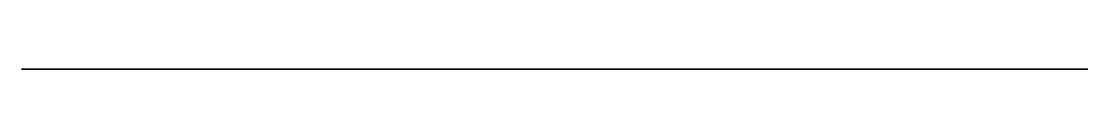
# Model space of a CAD drawing. Header units: millimetres. Extents: x 90.6 to 109.6, y 0 to 0.
import ezdxf

# ---------------------------------------------------------------- set-up
doc = ezdxf.new("R2010")
doc.units = ezdxf.units.MM
doc.layers.get('0').update_dxf_attribs({"color": 194, "true_color": 0x551cb1})

msp = doc.modelspace()

# ---------------------------------------------------------------- linework, layer by layer
at = {"color": 54, "true_color": 0x94b11b}
msp.add_polyline3d([(93.453, 0, 18.73), (90.584, 0, 18.73), (90.584, 0, -12.124), (92.197, 0, -13.587), (92.197, 0, -70.283), (90.584, 0, -71.804), (90.584, 0, -111.672), (109.634, 0, -111.672), (109.634, 0, -48.888), (107.298, 0, -46.185), (107.454, 0, -46.019), (107.603, 0, -45.848), (107.746, 0, -45.672), (107.882, 0, -45.491), (108.011, 0, -45.306), (108.133, 0, -45.116), (108.248, 0, -44.922), (108.355, 0, -44.724), (108.456, 0, -44.522), (108.549, 0, -44.317), (108.634, 0, -44.108), (108.712, 0, -43.896), (108.782, 0, -43.681), (108.845, 0, -43.463), (108.899, 0, -43.243), (108.945, 0, -43.02), (108.983, 0, -42.795), (109.012, 0, -42.568), (109.032, 0, -42.339), (109.044, 0, -42.11), (109.047, 0, -41.879), (109.041, 0, -41.649), (109.027, 0, -41.418), (109.004, 0, -41.188), (108.974, 0, -40.958), (108.935, 0, -40.73), (108.889, 0, -40.504), (108.834, 0, -40.279), (108.772, 0, -40.058), (108.702, 0, -39.839), (108.625, 0, -39.623), (108.54, 0, -39.411), (108.449, 0, -39.211), (108.349, 0, -39.017), (108.241, 0, -38.828), (108.124, 0, -38.644), (108, 0, -38.465), (107.87, 0, -38.291), (107.591, 0, -37.953), (107.294, 0, -37.628), (106.981, 0, -37.312), (106.333, 0, -36.696), (106.008, 0, -36.378), (105.7, 0, -36.047), (105.408, 0, -35.704), (105.135, 0, -35.35), (104.882, 0, -34.985), (104.651, 0, -34.611), (104.442, 0, -34.229), (104.257, 0, -33.839), (104.097, 0, -33.442), (103.963, 0, -33.039), (103.857, 0, -32.632), (103.815, 0, -32.427), (103.781, 0, -32.221), (103.753, 0, -32.014), (103.734, 0, -31.806), (103.722, 0, -31.598), (103.719, 0, -31.389), (103.724, 0, -31.181), (103.737, 0, -30.971), (103.758, 0, -30.762), (103.788, 0, -30.553), (103.829, 0, -30.336), (103.876, 0, -30.12), (103.932, 0, -29.907), (103.995, 0, -29.695), (104.065, 0, -29.486), (104.143, 0, -29.279), (104.319, 0, -28.875), (104.523, 0, -28.484), (104.753, 0, -28.107), (105.01, 0, -27.748), (105.147, 0, -27.575), (105.29, 0, -27.406), (102.386, 0, -25.441), (102.386, 0, 4.574), (98.344, 0, 7.209), (98.635, 0, 7.391), (98.913, 0, 7.589), (99.179, 0, 7.801), (99.431, 0, 8.026), (99.671, 0, 8.264), (99.896, 0, 8.514), (100.108, 0, 8.775), (100.305, 0, 9.047), (100.487, 0, 9.33), (100.653, 0, 9.623), (100.803, 0, 9.924), (100.938, 0, 10.234), (101.055, 0, 10.551), (101.155, 0, 10.876), (101.237, 0, 11.207), (101.302, 0, 11.544), (101.347, 0, 11.884), (101.374, 0, 12.224), (101.382, 0, 12.564), (101.371, 0, 12.902), (101.342, 0, 13.238), (101.295, 0, 13.572), (101.23, 0, 13.902), (101.147, 0, 14.227), (101.047, 0, 14.548), (100.929, 0, 14.863), (100.794, 0, 15.172), (100.642, 0, 15.473), (100.474, 0, 15.767), (100.289, 0, 16.052), (100.088, 0, 16.327), (99.87, 0, 16.593), (99.709, 0, 16.771), (99.542, 0, 16.943), (99.369, 0, 17.108), (99.19, 0, 17.265), (99.006, 0, 17.415), (98.817, 0, 17.557), (98.623, 0, 17.692), (98.424, 0, 17.819), (98.221, 0, 17.938), (98.013, 0, 18.049), (97.802, 0, 18.153), (97.587, 0, 18.248), (97.368, 0, 18.335), (97.146, 0, 18.414), (96.921, 0, 18.484), (96.693, 0, 18.546), (96.497, 0, 18.591), (96.299, 0, 18.629), (95.901, 0, 18.685), (95.498, 0, 18.719), (95.092, 0, 18.736)], close=True, dxfattribs=at)

doc.saveas('drawing.dxf')
